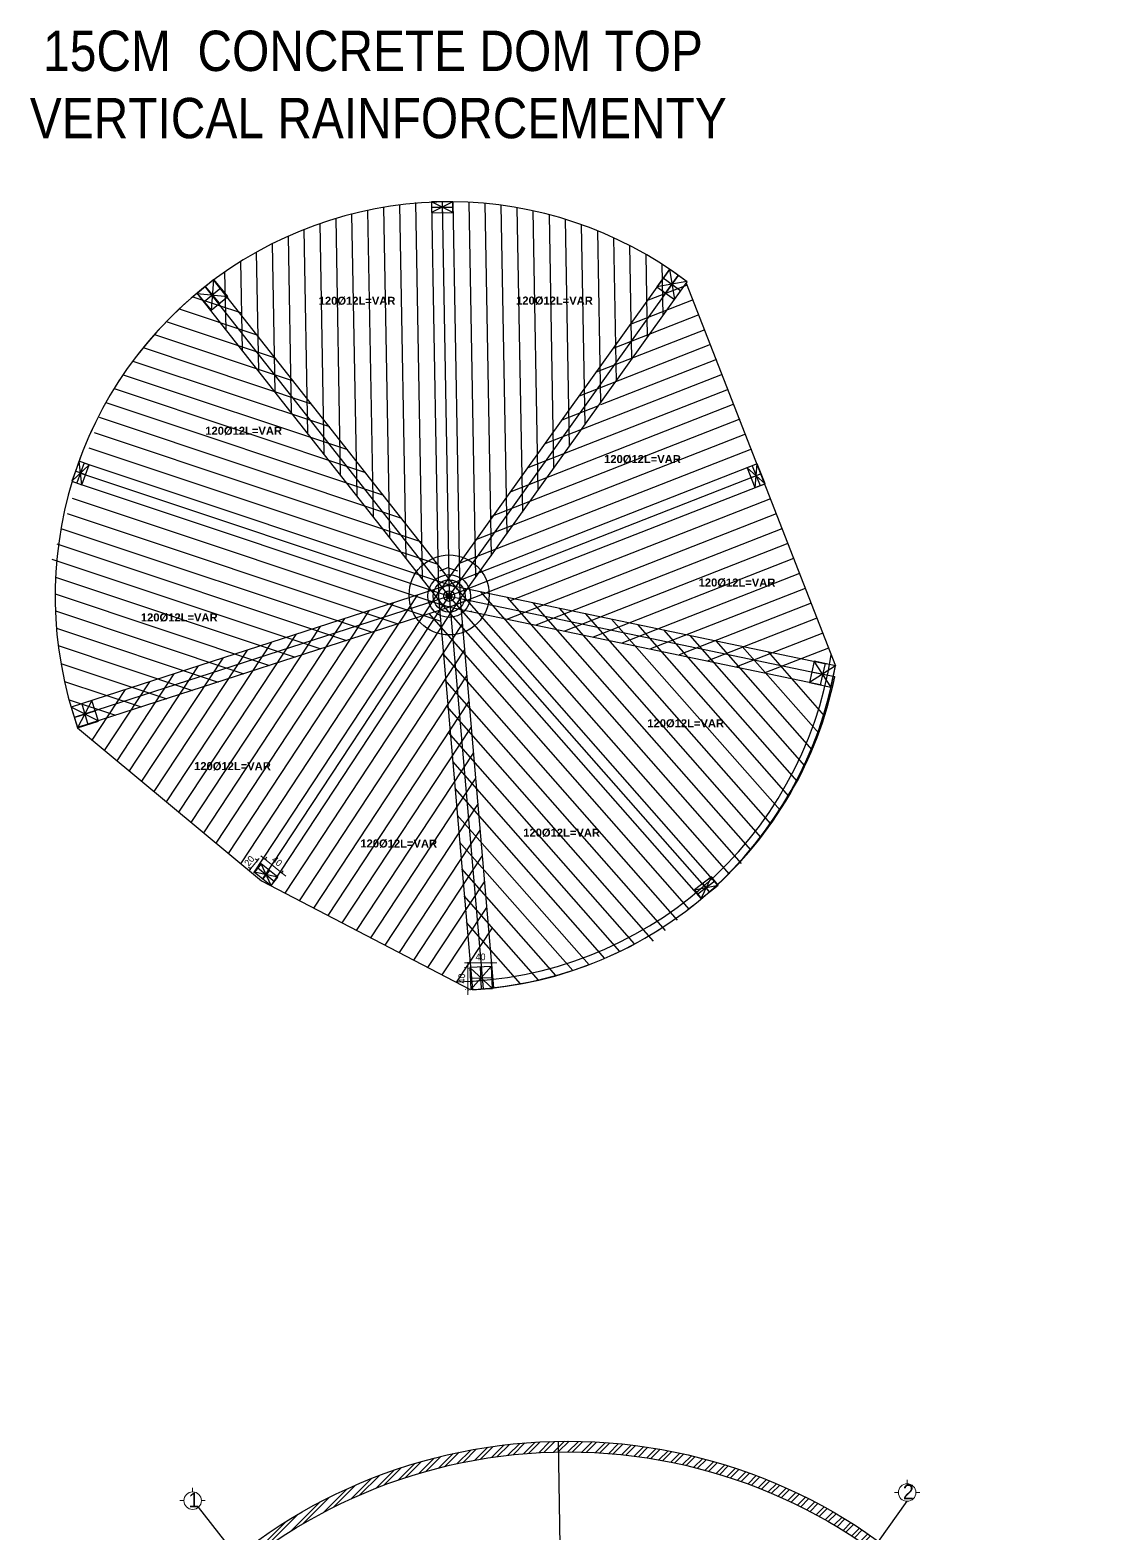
# Model space of a CAD drawing. Header units: inches. Extents: x -291016 to -124071, y 25078 to 137196.
# Drawn here: x -209803 to -207796, y 43572 to 46390 of the extents above; entities that cross this region are included whole.
import ezdxf

# ---------------------------------------------------------------- set-up
doc = ezdxf.new("R2010")
doc.units = ezdxf.units.IN
doc.header["$MEASUREMENT"] = 0
for name, color, linetype, lineweight in [('DOOR', 112, 'Continuous', 20), ('text', 7, 'Continuous', 35), ('wal', 7, 'Continuous', 50)]:
    doc.layers.add(name, color=color, linetype=linetype, lineweight=lineweight)
doc.layers.add('NOTES', color=7, linetype='Continuous')
doc.layers.add('WALL', color=7, linetype='Continuous')
doc.styles.add('50', font='arial.ttf', dxfattribs={"height": 150})
doc.styles.add('new', font='arial.ttf', dxfattribs={"width": 0.85})
doc.dimstyles.new('50PEA1', dxfattribs={"dimscale": 0, "dimtxt": 12.5, "dimasz": 5, "dimexe": 5, "dimexo": 10, "dimgap": 5, "dimtad": 1, "dimdec": 0, "dimdsep": 46, "dimtxsty": 'Standard', "dimblk1": 'ARCHTICK', "dimblk2": 'ARCHTICK', "dimsah": 1, "dimcen": 2.5, "dimdle": 10, "dimclrd": 8, "dimclre": 8, "dimclrt": 7, "dimadec": 0, "dimazin": 0, "dimtfac": 1, "dimtdec": 0, "dimtix": 1, "dimtmove": 2, "dimatfit": 3, "dimldrblk": 'ARCHTICK', "dimfxl": 1, "dimtolj": 1, "dimtzin": 0, "dimlwd": 13, "dimlwe": 13, "dimarcsym": 0})

# ---------------------------------------------------------------- blocks, each defined once
blk = doc.blocks.new('_ArchTick')
at = {"color": 0, "const_width": 0.15}
blk.add_lwpolyline([(-0.5, -0.5), (0.5, 0.5)], dxfattribs=at)
blk = doc.blocks.new('*D526')
at = {"layer": 'Defpoints', "color": 0, "linetype": 'Continuous', "ltscale": 0.2, "transparency": 16777216}
for p in [(-208938.3, 44641.7), (-208978.9, 44633), (-208938.3, 44635)]:
    blk.add_point(p, dxfattribs=at)
at = {"layer": 'DOOR', "color": 8, "lineweight": 13, "ltscale": 0.2, "transparency": 16777216}
blk.add_line((-208988.9, 44641.7), (-208928.3, 44641.7), dxfattribs=at)
at = {"layer": 'DOOR', "color": 8, "linetype": 'Continuous', "lineweight": 13, "ltscale": 0.2, "transparency": 16777216}
for p, q in [((-208978.9, 44643), (-208978.9, 44646.7)), ((-208938.3, 44645), (-208938.3, 44646.7))]:
    blk.add_line(p, q, dxfattribs=at)
at = {"layer": 'DOOR', "color": 8, "linetype": 'Continuous', "lineweight": 13, "ltscale": 0.2, "transparency": 16777216, "xscale": 5, "yscale": 5, "zscale": 5, "rotation": 180}
blk.add_blockref('_ArchTick', (-208978.9, 44641.7), dxfattribs=at)
at = {"layer": 'DOOR', "color": 8, "linetype": 'Continuous', "lineweight": 13, "ltscale": 0.2, "transparency": 16777216, "xscale": 5, "yscale": 5, "zscale": 5}
blk.add_blockref('_ArchTick', (-208938.3, 44641.7), dxfattribs=at)
at = {"layer": 'DOOR', "color": 7, "linetype": 'Continuous', "ltscale": 0.2, "transparency": 16777216, "insert": (-208958.6, 44653), "char_height": 12.5, "attachment_point": 5}
blk.add_mtext('\\A1;40', dxfattribs=at)
blk = doc.blocks.new('*D527')
at = {"layer": 'Defpoints', "color": 0, "linetype": 'Continuous', "ltscale": 0.2, "transparency": 16777216}
for p in [(-208978.9, 44633), (-208982.5, 44592.1), (-208977, 44592.1)]:
    blk.add_point(p, dxfattribs=at)
at = {"layer": 'DOOR', "color": 8, "lineweight": 13, "ltscale": 0.2, "transparency": 16777216}
blk.add_line((-208982.5, 44643), (-208982.5, 44582.1), dxfattribs=at)
at = {"layer": 'DOOR', "color": 8, "linetype": 'Continuous', "lineweight": 13, "ltscale": 0.2, "transparency": 16777216}
for p, q in [((-208988.9, 44633), (-208987.5, 44633)), ((-208987, 44592.1), (-208987.5, 44592.1))]:
    blk.add_line(p, q, dxfattribs=at)
at = {"layer": 'DOOR', "color": 8, "linetype": 'Continuous', "lineweight": 13, "ltscale": 0.2, "transparency": 16777216, "xscale": 5, "yscale": 5, "zscale": 5}
for p, rotation in [((-208982.5, 44633), 90), ((-208982.5, 44592.1), 270)]:
    blk.add_blockref('_ArchTick', p, dxfattribs=dict(at, rotation=rotation))
at = {"layer": 'DOOR', "color": 7, "linetype": 'Continuous', "ltscale": 0.2, "transparency": 16777216, "insert": (-208993.7, 44612.6), "char_height": 12.5, "attachment_point": 5, "rotation": 90}
blk.add_mtext('\\A1;40', dxfattribs=at)
blk = doc.blocks.new('*D528')
at = {"layer": 'Defpoints', "color": 0, "linetype": 'Continuous', "ltscale": 0.2, "transparency": 16777216}
for p in [(-209369.6, 44827.6), (-209331.8, 44810.7), (-209338.7, 44802.3)]:
    blk.add_point(p, dxfattribs=at)
at = {"layer": 'DOOR', "color": 8, "lineweight": 13, "ltscale": 0.2, "transparency": 16777216}
blk.add_line((-209370.5, 44842.4), (-209324, 44804.4), dxfattribs=at)
at = {"layer": 'DOOR', "color": 8, "linetype": 'Continuous', "lineweight": 13, "ltscale": 0.2, "transparency": 16777216}
for p, q in [((-209363.3, 44835.4), (-209359.6, 44839.9)), ((-209332.3, 44810.1), (-209328.6, 44814.6))]:
    blk.add_line(p, q, dxfattribs=at)
at = {"layer": 'DOOR', "color": 8, "linetype": 'Continuous', "lineweight": 13, "ltscale": 0.2, "transparency": 16777216, "xscale": 5, "yscale": 5, "zscale": 5}
for p, rotation in [((-209362.8, 44836), 140.7629994113491), ((-209331.8, 44810.7), 320.7629994113491)]:
    blk.add_blockref('_ArchTick', p, dxfattribs=dict(at, rotation=rotation))
at = {"layer": 'DOOR', "color": 7, "linetype": 'Continuous', "ltscale": 0.2, "transparency": 16777216, "insert": (-209340.2, 44832.1), "char_height": 12.5, "attachment_point": 5, "rotation": 320.763}
blk.add_mtext('\\A1;40', dxfattribs=at)
blk = doc.blocks.new('*D529')
at = {"layer": 'Defpoints', "color": 0, "linetype": 'Continuous', "ltscale": 0.2, "transparency": 16777216}
for p in [(-209382.4, 44812), (-209377, 44833.7), (-209369.6, 44827.6)]:
    blk.add_point(p, dxfattribs=at)
at = {"layer": 'DOOR', "color": 8, "lineweight": 13, "ltscale": 0.2, "transparency": 16777216}
for p, q in [((-209377, 44833.7), (-209373.9, 44837.5)), ((-209389.8, 44818), (-209393, 44814.1)), ((-209389.8, 44818), (-209377, 44833.7))]:
    blk.add_line(p, q, dxfattribs=at)
at = {"layer": 'DOOR', "color": 8, "linetype": 'Continuous', "lineweight": 13, "ltscale": 0.2, "transparency": 16777216}
for p, q in [((-209390.2, 44818.3), (-209393.7, 44821.2)), ((-209377.4, 44834), (-209380.9, 44836.8))]:
    blk.add_line(p, q, dxfattribs=at)
at = {"layer": 'DOOR', "color": 8, "linetype": 'Continuous', "lineweight": 13, "ltscale": 0.2, "transparency": 16777216, "xscale": 5, "yscale": 5, "zscale": 5}
for p, rotation in [((-209377, 44833.7), 230.7629994113284), ((-209389.8, 44818), 50.76299941132835)]:
    blk.add_blockref('_ArchTick', p, dxfattribs=dict(at, rotation=rotation))
at = {"layer": 'DOOR', "color": 7, "linetype": 'Continuous', "ltscale": 0.2, "transparency": 16777216, "insert": (-209392.1, 44832.9), "char_height": 12.5, "attachment_point": 5, "rotation": 50.763}
blk.add_mtext('\\A1;20', dxfattribs=at)

msp = doc.modelspace()

# ---------------------------------------------------------------- hatches: boundary and pattern name
h = msp.add_hatch()
h.set_pattern_fill('ANSI32', color=4, scale=50, style=0)
h.set_pattern_definition([(45, (-214667.444, 2108.707), (-13.258252, 13.258252), []), (45, (-214658.605, 2108.707), (-13.258252, 13.258252), [])])
h.paths.add_polyline_path([(-209795.5512, 42745.3835, 1), (-207795.5512, 42745.3835, 1)])
h.paths.add_polyline_path([(-207815.5512, 42745.3835, -1), (-209775.5512, 42745.3835, -1)], flags=16)

# ---------------------------------------------------------------- linework, layer by layer
at = {"color": 0}
for p, q in [((-209170.4007, 46052.0313), (-209160.1732, 45478.0886)), ((-209140.4973, 46057.7168), (-209129.4741, 45439.1256)), ((-209110.5714, 46062.142), (-209098.775, 45400.1626)), ((-209080.6536, 46067.0205), (-209068.0759, 45361.1995)), ((-208980.6392, 46067.1084), (-208968.1093, 45363.9644)), ((-208950.5968, 46064.9927), (-208938.8334, 45404.8638)), ((-208920.5322, 46061.6366), (-208909.5574, 45445.7631)), ((-208890.4452, 46057.0201), (-208880.2815, 45486.6624)), ((-208860.3352, 46051.116), (-208851.0056, 45527.5618)), ((-209259.9708, 46027.1007), (-209252.2704, 45594.9776)), ((-209230.1382, 46036.7626), (-209221.5713, 45556.0146)), ((-209200.2812, 46045.0582), (-209190.8722, 45517.0516)), ((-208830.2017, 46043.8894), (-208821.7296, 45568.4611)), ((-208800.0438, 46035.2965), (-208792.4537, 45609.3604)), ((-208769.8606, 46025.2831), (-208763.1777, 45650.2598)), ((-208769.8606, 46025.2831), (-208763.1777, 45650.2598)), ((-209319.5588, 46003.4492), (-209313.6686, 45672.9037)), ((-209289.778, 46016.0183), (-209282.9695, 45633.9407)), ((-208739.6509, 46013.7831), (-208733.9018, 45691.1591)), ((-208709.4133, 46000.7158), (-208704.6064, 45730.969)), ((-209379.0349, 45973.5109), (-209375.0667, 45750.8297)), ((-209379.0349, 45973.5109), (-209375.0667, 45750.8297)), ((-209349.3117, 45989.3129), (-209344.3676, 45711.8667)), ((-208679.146, 45985.9829), (-208675.3499, 45772.9578)), ((-208648.8468, 45969.4639), (-208646.074, 45813.8571)), ((-209408.7262, 45955.923), (-209405.7658, 45789.7927)), ((-208618.5132, 45951.0102), (-208616.798, 45854.7564)), ((-209438.3831, 45936.4003), (-209436.4649, 45828.7557)), ((-208560.0544, 45884.1824), (-208677.9509, 45838.046)), ((-209523.8483, 45867.1859), (-209376.2629, 45817.9559)), ((-208549.1218, 45856.2454), (-208709.9837, 45793.2953)), ((-209547.8264, 45843.5592), (-209343.5045, 45775.4037)), ((-208538.1892, 45828.3083), (-208742.0164, 45748.5447)), ((-209570.2243, 45819.4054), (-209309.7035, 45732.5037)), ((-208527.2566, 45800.3713), (-208774.0492, 45703.794)), ((-209610.6355, 45769.6353), (-209242.1014, 45646.7038)), ((-209591.1351, 45794.7556), (-209275.9025, 45689.6037)), ((-208516.324, 45772.4342), (-208733.8333, 45687.3164)), ((-209628.7976, 45744.0686), (-209208.3004, 45603.8038)), ((-208505.3914, 45744.4972), (-208838.1146, 45614.2927)), ((-209645.6737, 45718.073), (-209174.4994, 45560.9038)), ((-208494.4588, 45716.5601), (-208870.1474, 45569.542)), ((-209661.2871, 45691.6561), (-209140.6983, 45518.0038)), ((-208483.5262, 45688.6231), (-208902.1801, 45524.7914)), ((-209673.759, 45664.1913), (-209106.8973, 45475.1038)), ((-208472.5936, 45660.6861), (-208940.1318, 45477.7245)), ((-209683.2519, 45635.7328), (-209069.3188, 45430.9437)), ((-208461.661, 45632.749), (-208969.3586, 45434.0718)), ((-209692.7447, 45607.2743), (-209038.5677, 45389.0611)), ((-208450.7284, 45604.812), (-208998.5855, 45390.4192)), ((-209724.3876, 45512.4127), (-209033.3214, 45281.8944)), ((-208415.3593, 45511.2687), (-208903.0452, 45320.4226)), ((-209733.8805, 45483.9542), (-209113.823, 45277.1222)), ((-209733.8805, 45483.9542), (-209113.823, 45277.1222)), ((-208404.4267, 45483.3316), (-208908.4232, 45286.1028)), ((-209743.3734, 45455.4957), (-209161.9377, 45261.5468)), ((-208393.4941, 45455.3946), (-208854.7552, 45274.8894)), ((-209752.8662, 45427.0373), (-209210.0524, 45245.9713)), ((-208382.5615, 45427.4576), (-208801.0872, 45263.676)), ((-208382.5615, 45427.4576), (-208801.0872, 45263.676)), ((-209762.3591, 45398.5788), (-209258.1671, 45230.3959)), ((-209753.2303, 45395.5337), (-209258.1671, 45230.3959)), ((-209018.4502, 45382.6456), (-209035.721, 45375.887)), ((-208371.6289, 45399.5205), (-208747.4192, 45252.4626)), ((-209755.3598, 45364.619), (-209306.2817, 45214.8205)), ((-208360.6963, 45371.5835), (-208693.7512, 45241.2492)), ((-209756.1928, 45333.2719), (-209354.3964, 45199.245)), ((-209431.3347, 44846.9839), (-209121.7027, 45316.6151)), ((-209408.1312, 44827.6757), (-209076.019, 45331.4036)), ((-208491.6939, 44808.0665), (-208957.895, 45337.3032)), ((-208469.1824, 44827.8967), (-208908.897, 45327.0656)), ((-208451.8218, 44853.5741), (-208859.899, 45316.8279)), ((-208349.7637, 45343.6464), (-208640.0832, 45230.0358)), ((-209755.6782, 45301.4752), (-209402.5111, 45183.6696)), ((-209454.5382, 44866.2921), (-209167.3864, 45301.8266)), ((-208566.732, 44741.966), (-209055.019, 45296.2749)), ((-208566.732, 44741.966), (-209055.019, 45296.2749)), ((-208432.8627, 44877.4369), (-208810.901, 45306.5903)), ((-208414.5908, 44902.0798), (-208761.9031, 45296.3526)), ((-208414.5908, 44902.0798), (-208761.9031, 45296.3526)), ((-208338.8311, 45315.7094), (-208586.4152, 45218.8223)), ((-209753.7531, 45269.208), (-209450.6258, 45168.0941)), ((-209500.9452, 44904.9084), (-209258.7539, 45272.2496)), ((-209500.9452, 44904.9084), (-209258.7539, 45272.2496)), ((-209477.7417, 44885.6002), (-209213.0702, 45287.0381)), ((-208397.1985, 44927.7213), (-208712.9051, 45286.115)), ((-208380.7151, 44954.3946), (-208663.9071, 45275.8773)), ((-208365.1768, 44982.1407), (-208614.9092, 45265.6397)), ((-208327.8985, 45287.7723), (-208532.7472, 45207.6089)), ((-208327.8985, 45287.7723), (-208532.7472, 45207.6089)), ((-209750.341, 45236.4448), (-209498.7405, 45152.5187)), ((-209547.3522, 44943.5247), (-209350.1214, 45242.6725)), ((-209524.1487, 44924.2165), (-209304.4376, 45257.4611)), ((-208350.628, 45011.0101), (-208565.9112, 45255.402)), ((-208337.1227, 45041.0641), (-208516.9132, 45245.1644)), ((-208316.9659, 45259.8353), (-208479.0792, 45196.3955)), ((-208324.7269, 45072.3777), (-208467.9153, 45234.9267)), ((-208306.0333, 45231.8983), (-208425.4112, 45185.1821)), ((-209593.7592, 44982.141), (-209441.4888, 45213.0955)), ((-209593.7592, 44982.141), (-209441.4888, 45213.0955)), ((-209570.5557, 44962.8329), (-209395.8051, 45227.884)), ((-208589.2434, 44722.1358), (-209028.8846, 45221.2214)), ((-208313.5216, 45105.0427), (-208418.9173, 45224.6891)), ((-209745.3486, 45203.1545), (-209546.8552, 45136.9433)), ((-209640.1662, 45020.7573), (-209532.8563, 45183.5185)), ((-209616.9627, 45001.4492), (-209487.1726, 45198.307)), ((-209738.6618, 45169.299), (-209594.9699, 45121.3678)), ((-209686.5732, 45059.3737), (-209624.2237, 45153.9415)), ((-209663.3697, 45040.0655), (-209578.54, 45168.73)), ((-208611.7548, 44702.3056), (-209025.4469, 45171.9336)), ((-209730.1393, 45134.8311), (-209643.0846, 45105.7924)), ((-208634.2663, 44682.4755), (-209022.0093, 45122.6457)), ((-208669.7433, 44677.3641), (-209018.5717, 45073.3579)), ((-208697.3482, 44663.316), (-209010.8478, 45019.2042)), ((-208725.8607, 44650.2984), (-209006.5123, 44968.8971)), ((-208755.3169, 44638.3519), (-209002.1768, 44918.5901)), ((-208785.7607, 44627.5267), (-208997.8413, 44868.283)), ((-208817.2459, 44617.8837), (-208993.5058, 44817.9759)), ((-208849.8381, 44609.4972), (-208989.1703, 44767.6688)), ((-208883.6176, 44602.4588), (-208984.8348, 44717.3617))]:
    msp.add_line(p, q, dxfattribs=at)
at = {"color": 1}
for p, q in [((-209010.6621, 46067.7542), (-209050.82, 46047.8223)), ((-209050.74, 46058.0075), (-209010.7407, 46057.7545)), ((-209010.8193, 46047.7548), (-209050.6609, 46068.0685)), ((-209050.6583, 46067.555), (-209037.4968, 45328.9689)), ((-209030.6615, 46067.9114), (-209017.5, 45329.3252)), ((-209010.8193, 46047.7548), (-209010.6621, 46067.7542)), ((-209010.6647, 46068.2677), (-208997.5032, 45329.6816)), ((-208604.5014, 45941.7762), (-208595.2907, 45884.851)), ((-209017.5, 45329.3252), (-209474.6717, 45909.5638)), ((-209448.133, 45877.9168), (-209474.4332, 45909.2611)), ((-209459.0127, 45921.9972), (-209463.7984, 45864.9783)), ((-209001.7904, 45341.7029), (-209459.0087, 45922.0006)), ((-208570.987, 45912.1194), (-208647.2929, 45882.2587)), ((-208571.9824, 45918.4842), (-208628.3264, 45908.513)), ((-208616.1474, 45925.5167), (-208583.3782, 45901.4826)), ((-208611.8085, 45896.682), (-208588.2419, 45930.1302)), ((-209033.2096, 45316.9475), (-209490.2137, 45896.9734)), ((-209489.8536, 45896.5249), (-209432.4675, 45890.8553)), ((-209477.1175, 45881.1045), (-209445.4951, 45906.6286)), ((-208737.7494, 45685.7839), (-208806.0819, 45659.0433)), ((-209724.8271, 45544.7552), (-209692.1199, 45575.2551)), ((-209701.5481, 45578.768), (-209715.4564, 45541.2638)), ((-209706.0857, 45537.7723), (-209711.0926, 45582.3242)), ((-209706.0857, 45537.7723), (-209692.1199, 45575.2551)), ((-208439.7958, 45576.8749), (-209024.7884, 45347.9499)), ((-208449.2302, 45573.3746), (-208434.6249, 45536.1364)), ((-208443.94, 45532.4993), (-208439.8579, 45577.034)), ((-208432.5217, 45558.2447), (-209017.5, 45329.3252)), ((-208425.3097, 45539.7734), (-208458.7182, 45569.6701)), ((-208426.2919, 45539.2057), (-209010.2116, 45310.7005)), ((-209023.6596, 45348.3531), (-209726.2344, 45120.9192)), ((-209017.5, 45329.3252), (-209720.2971, 45101.8193)), ((-209383.6503, 44810.3051), (-209034.1975, 45340.334)), ((-209366.9528, 44799.2963), (-209017.5, 45329.3252)), ((-209350.2553, 44788.2875), (-209000.8025, 45318.3164)), ((-209037.4261, 45327.608), (-208973.9942, 44591.5716)), ((-209017.5, 45329.3252), (-208954.0432, 44593)), ((-208997.5739, 45331.0425), (-208934.1389, 44594.9713)), ((-209011.3404, 45310.2974), (-209714.3598, 45082.7195)), ((-208337.1227, 45041.0641), (-208516.9132, 45245.1644)), ((-208301.7712, 45159.3078), (-208333.174, 45207.1401)), ((-208293.2073, 45198.3803), (-208341.8739, 45167.4468)), ((-208334.5805, 45186.6781), (-208294.5458, 45178.2287)), ((-208312.7436, 45202.6622), (-208321.8906, 45163.0669)), ((-209675.3834, 45095.1698), (-209726.3283, 45121.2213)), ((-209687.2572, 45133.3668), (-209714.2659, 45082.4174)), ((-209706.3557, 45127.4299), (-209694.7303, 45088.4901)), ((-209720.2971, 45101.8193), (-209681.3203, 45114.2683)), ((-209338.6553, 44802.3276), (-209382.4435, 44811.9469)), ((-209376.0008, 44819.836), (-209344.9806, 44794.5823)), ((-209338.6553, 44802.3276), (-209369.6367, 44827.6288)), ((-209351.3059, 44786.8369), (-209369.6367, 44827.6288)), ((-209354.146, 44814.9782), (-209366.9528, 44799.2963)), ((-209351.3059, 44786.8369), (-209338.6553, 44802.3276)), ((-208557.2833, 44778.4883), (-208513.4417, 44787.3154)), ((-208519.629, 44795.2494), (-208551.1337, 44770.6027)), ((-208544.9841, 44762.7171), (-208525.8926, 44803.2813)), ((-208529.2129, 44775.0163), (-208541.6639, 44790.9821)), ((-208978.9322, 44633.015), (-208936.3626, 44594.1159)), ((-208977.9635, 44613.0385), (-208937.3535, 44614.5496)), ((-208938.9791, 44634.9525), (-208976.9504, 44592.1477)), ((-208956.6565, 44593.1318), (-208958.9557, 44633.9837)), ((-208813.4297, 43745.2236), (-208795.5126, 42745.3222)), ((-208794.4351, 42744.9521), (-208158.8938, 43632.8215)), ((-208796.7719, 42744.9422), (-209487.5793, 43621.7093))]:
    msp.add_line(p, q, dxfattribs=at)
for p, q in [((-209010.6621, 46067.7542), (-209050.6609, 46068.0685)), ((-209030.6615, 46067.9114), (-209030.8206, 46047.6651)), ((-208425.3097, 45539.7734), (-208439.8579, 45577.034)), ((-209724.8271, 45544.7552), (-209706.0857, 45537.7723)), ((-209699.1028, 45556.5137), (-209718.0755, 45563.5828)), ((-208432.5838, 45558.4037), (-208451.4441, 45551.0398)), ((-208976.7019, 45300.369), (-208975.7563, 45301.8032)), ((-209324.8662, 44772.2943), (-208992.8231, 45275.9172)), ((-209298.0974, 44758.3937), (-208988.6691, 45227.7159)), ((-209271.3286, 44744.4932), (-208984.5151, 45179.5146)), ((-209244.5598, 44730.5927), (-208980.3611, 45131.3134)), ((-209714.2659, 45082.4174), (-209369.3142, 44795.3752)), ((-209217.791, 44716.6922), (-208976.2071, 45083.1121)), ((-209217.791, 44716.6922), (-208976.2071, 45083.1121)), ((-209191.0222, 44702.7917), (-208972.0531, 45034.9108)), ((-209191.0222, 44702.7917), (-208972.0531, 45034.9108)), ((-209164.2534, 44688.8912), (-208967.8991, 44986.7095)), ((-209137.4846, 44674.9906), (-208963.7451, 44938.5082)), ((-209137.4846, 44674.9906), (-208963.7451, 44938.5082)), ((-209137.4846, 44674.9906), (-208963.7451, 44938.5082)), ((-209110.7158, 44661.0901), (-208959.5911, 44890.3069)), ((-209083.9469, 44647.1896), (-208955.4371, 44842.1057)), ((-209057.1781, 44633.2891), (-208951.2831, 44793.9044)), ((-208544.9841, 44762.7171), (-208513.4417, 44787.3154)), ((-209030.4093, 44619.3886), (-208947.129, 44745.7031)), ((-209002.9992, 44606.4608), (-208936.2911, 44707.6397))]:
    msp.add_line(p, q)
at = {"color": 3}
for p, q in [((-209033.763, 45340.9663), (-208603.9539, 45941.4219)), ((-209017.5, 45329.3252), (-208587.5333, 45930.001)), ((-209001.237, 45317.6841), (-208571.428, 45918.1397)), ((-208573.2657, 45915.6012), (-208293.2073, 45198.3803)), ((-209498.1757, 45890.2473), (-209407.014, 45859.8386)), ((-209702.2376, 45578.8158), (-209011.1714, 45348.2975)), ((-209708.5662, 45559.8435), (-209017.5, 45329.3252)), ((-209714.8948, 45540.8712), (-209023.8286, 45310.3529)), ((-209018.4449, 45382.3488), (-209001.6785, 45376.756)), ((-209013.4095, 45348.9025), (-208310.4727, 45202.0306)), ((-208529.2129, 44775.0163), (-209017.5, 45329.3252)), ((-209017.5, 45329.3252), (-209017.5, 45329.3252)), ((-209017.5, 45329.3252), (-208314.5631, 45182.4534)), ((-208514.2053, 44788.2364), (-209002.4924, 45342.5453)), ((-208544.2205, 44761.7961), (-209032.5076, 45316.1051)), ((-209021.5905, 45309.748), (-208318.6536, 45162.8762)), ((-209369.3142, 44795.3752), (-208977.9504, 44592.1477))]:
    msp.add_line(p, q, dxfattribs=at)
at = {"color": 1}
for points in [[(-209010.6621, 46067.7542), (-209050.6609, 46068.0685), (-209050.82, 46047.8223), (-209010.8212, 46047.5079)], [(-208604.5014, 45941.7762), (-208628.3264, 45908.513), (-208595.2907, 45884.851), (-208571.4658, 45918.1142)], [(-209489.8536, 45896.5249), (-209463.7984, 45864.9783), (-209432.4675, 45890.8553), (-209458.5227, 45922.4019)], [(-209706.0857, 45537.7723), (-209692.1199, 45575.2551), (-209711.0926, 45582.3242), (-209725.0584, 45544.8414)], [(-208425.3097, 45539.7734), (-208439.8579, 45577.034), (-208458.7182, 45569.6701), (-208444.17, 45532.4095)], [(-208293.2073, 45198.3803), (-208333.174, 45207.1401), (-208341.8739, 45167.4468), (-208301.9072, 45158.687)], [(-209687.2572, 45133.3668), (-209726.3283, 45121.2213), (-209714.2659, 45082.4174), (-209675.1948, 45094.5629)], [(-209338.6553, 44802.3276), (-209369.6367, 44827.6288), (-209382.4435, 44811.9469), (-209351.462, 44786.6457)], [(-208544.9841, 44762.7171), (-208513.4417, 44787.3154), (-208525.8926, 44803.2813), (-208557.4351, 44778.683)], [(-208978.9322, 44633.015), (-208976.9504, 44592.1477), (-208936.3626, 44594.1159), (-208938.3444, 44634.9832)]]:
    msp.add_lwpolyline(points, close=True, dxfattribs=at)
for centre, radius in [((-209017.5, 45331.3158), 75), ((-209017.5, 45329.3252), 40), ((-209017.5, 45329.3252), 30), ((-209017.5, 45329.3252), 20), ((-209017.5, 45329.3252), 10), ((-208795.5512, 42745.3835), 1000), ((-208795.5512, 42745.3835), 1000), ((-208795.5512, 42745.3835), 980)]:
    msp.add_circle(centre, radius)
for centre, radius, start, end in [((-209017.5, 45329.3252), 738.7034, 52.8532842, 199.579915), ((-209016.4404, 45324.489), 734.1454, 273.3145314, 350.1088969)]:
    msp.add_arc(centre, radius, start, end, dxfattribs=at)
msp.add_arc((-209017.5, 45331.3158), 725, 270.9540762, 351.0870436)
at = {"color": 3}
msp.add_arc((-209013.1245, 45326.777), 733.9008, 311.2517823, 348.3168987, dxfattribs=at)
at = {"layer": 'DOOR', "color": 2, "linetype": 'Continuous', "ltscale": 0.2}
for radius in [5.7935, 4.0311, 2]:
    msp.add_circle((-209017.5455, 45329.2563), radius, dxfattribs=at)
for centre, radius, start, end in [((-209021.5198, 45331.3526), 734.2485, 128.0614143, 161.5617236), ((-209015.4858, 45327.63), 736.1, 311.3461889, 348.2891505), ((-209017.5, 45329.3252), 738.7034, 274.7245363, 311.3766105)]:
    msp.add_arc(centre, radius, start, end, dxfattribs=at)
at = {"layer": 'WALL', "color": 0, "lineweight": 13}
for p, q in [((-209498.4178, 43657.7633), (-209498.4178, 43650.4131)), ((-208158.8938, 43672.9681), (-208158.8938, 43665.6179)), ((-209514.8154, 43634.1636), (-209522.1656, 43634.1636)), ((-209482.0203, 43634.1636), (-209474.6701, 43634.1636)), ((-208175.2913, 43649.3684), (-208182.6415, 43649.3684)), ((-208142.4963, 43649.3684), (-208135.1461, 43649.3684))]:
    msp.add_line(p, q, dxfattribs=at)
for centre in [(-208158.8938, 43649.2197), (-208158.8938, 43649.2197), (-209498.4178, 43634.0149), (-209498.4178, 43634.0149)]:
    msp.add_circle(centre, 16.3982, dxfattribs=at)

# ---------------------------------------------------------------- texts
at = {"layer": 'NOTES', "color": 0, "char_height": 27.5, "attachment_point": 1}
for s, insert in [('2', (-208166.8585, 43664.2668)), ('1', (-209506.3825, 43649.062))]:
    msp.add_mtext(s, dxfattribs=dict(at, insert=insert))
at = {"layer": 'text', "ltscale": 7, "insert": (-209803.6142, 46388.7514), "char_height": 75.6, "attachment_point": 1, "style": 'new'}
msp.add_mtext(' 15CM  CONCRETE DOM TOP \\PVERTICAL RAINFORCEMENTY', dxfattribs=at)
at = {"layer": 'wal', "lineweight": 50, "char_height": 15, "attachment_point": 3, "rotation": 359.9537252, "style": '50'}
for insert in [(-209118.2009, 45890.0416), (-208748.1486, 45890.4062), (-209330.8919, 45646.4089), (-208583.1233, 45593.3619), (-208405.9031, 45362.0373), (-209451.6261, 45296.6403), (-208502.1262, 45098.2742), (-209351.8049, 45017.9183), (-208734.7443, 44893.3625), (-209040.1358, 44872.9518)]:
    msp.add_mtext('{\\fArial|b1|i0|c0|p34;120%%C12L=VAR}', dxfattribs=dict(at, insert=insert))

# ---------------------------------------------------------------- dimensions: what is measured, and where the dimension line sits
at = {"layer": 'DOOR', "color": 2, "linetype": 'Continuous', "ltscale": 0.2}
for p1, p2, distance, picture, middle in [((-209382.4435, 44811.9578), (-209369.6421, 44827.6332), 9.5327, '*D529', (-209392.1397, 44832.9412)), ((-209369.6367, 44827.6288), (-209338.6553, 44802.3276), 10.8634, '*D528', (-209340.1587, 44832.1058))]:
    dim = msp.add_aligned_dim(p1=p1, p2=p2, distance=distance, dimstyle='50PEA1', override={"dimscale": 1}, dxfattribs=at)
    dim.commit()
    dim.dimension.update_dxf_attribs({"geometry": picture, "text_midpoint": middle})
dim = msp.add_linear_dim(base=(-208982.4791, 44592.1477), p1=(-208978.9322, 44633.015), p2=(-208976.9504, 44592.1477), angle=90, text='40', dimstyle='50PEA1', override={"dimscale": 1}, dxfattribs=at)
dim.commit()
dim.dimension.update_dxf_attribs({"geometry": '*D527', "text_midpoint": (-208993.7291, 44612.5813)})
dim = msp.add_linear_dim(base=(-208938.3444, 44641.7094), p1=(-208978.9322, 44633.015), p2=(-208938.3444, 44634.9832), text='40', dimstyle='50PEA1', override={"dimscale": 1}, dxfattribs=at)
dim.commit()
dim.dimension.update_dxf_attribs({"geometry": '*D526', "text_midpoint": (-208958.6383, 44652.9594)})

doc.saveas('drawing.dxf')
